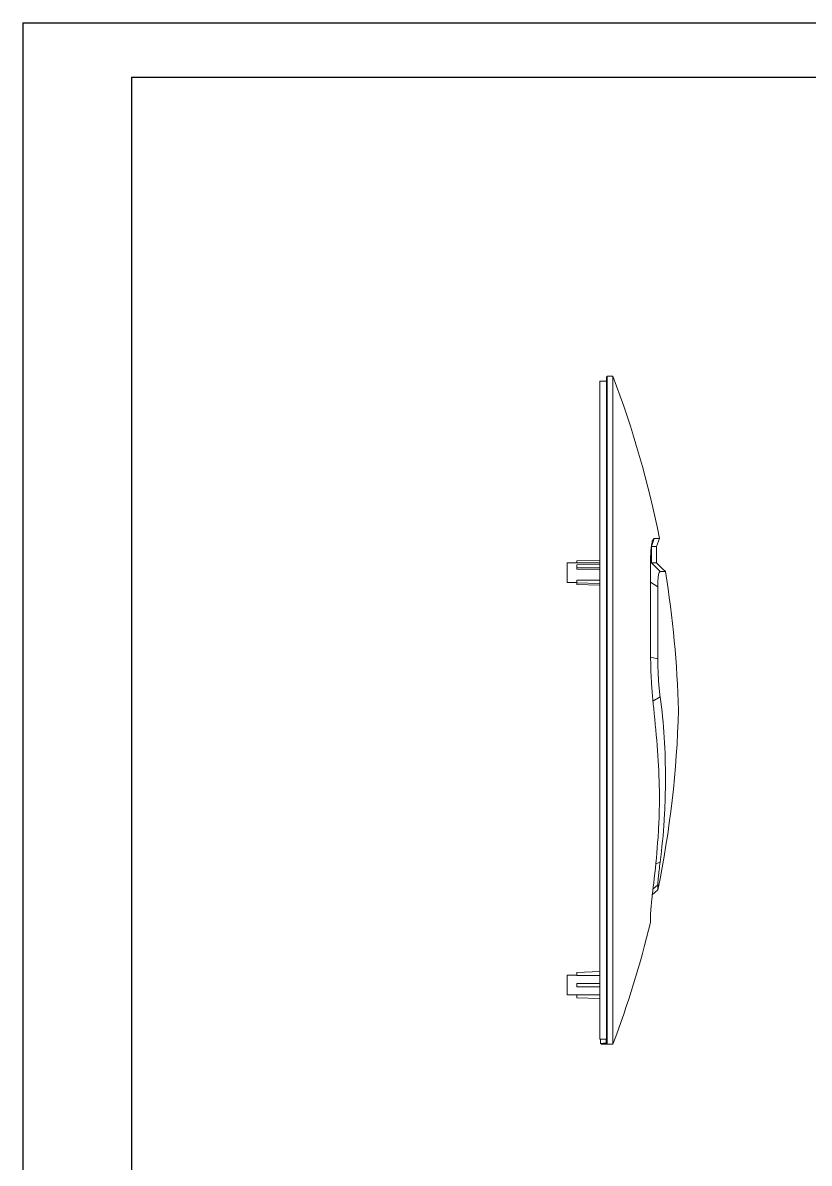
# Model space of a CAD drawing. Header units: inches. Extents: x -602 to 2189, y 557 to 1254.
# Drawn here: x 593.8 to 834, y 905.6 to 1253.9 of the extents above; entities that cross this region are included whole.
import ezdxf

# ---------------------------------------------------------------- set-up
doc = ezdxf.new("R2010")
doc.units = ezdxf.units.IN

msp = doc.modelspace()

# ---------------------------------------------------------------- linework, layer by layer
for p, q in [((593.777, 1253.93), (1579.152, 1253.93)), ((593.777, 1253.93), (593.777, 557.2)), ((626.955, 1237.341), (1562.563, 1237.341)), ((626.955, 1237.341), (626.955, 573.789))]:
    msp.add_line(p, q)
at = {"color": 7, "linetype": 'Continuous', "lineweight": 15}
for p, q in [((772.06, 1144.459), (770.06, 1144.459)), ((770.06, 943.459), (770.06, 1144.459)), ((772.26, 1145.759), (772.06, 1145.759)), ((772.06, 942.19), (772.06, 1145.759)), ((774.06, 1145.959), (772.26, 1145.959)), ((772.26, 941.985), (772.26, 1145.959)), ((774.06, 941.959), (774.06, 1145.959)), ((786.69, 1096.382), (785.813, 1093.959)), ((785.813, 1093.959), (785.813, 1088.959)), ((787.399, 1093.959), (788.286, 1096.397)), ((787.399, 1093.959), (787.399, 1088.959)), ((770.06, 1088.959), (760.06, 1088.959)), ((760.06, 1087.459), (760.06, 1088.959)), ((760.06, 1082.959), (760.06, 1087.459)), ((770.06, 1089.783), (763.06, 1089.571)), ((763.06, 1088.959), (763.06, 1089.571)), ((770.06, 1088.456), (763.06, 1088.333)), ((763.06, 1087.467), (763.06, 1088.333)), ((770.06, 1087.589), (763.06, 1087.467)), ((763.06, 1087.005), (763.06, 1087.467)), ((770.06, 1087.005), (763.06, 1087.005)), ((785.529, 1088.56), (785.529, 1062.458)), ((785.813, 1088.959), (788.466, 1086.291)), ((789.19, 1087.168), (787.399, 1088.959)), ((789.19, 1087.168), (790.093, 1086.265)), ((770.06, 1083.647), (763.06, 1083.647)), ((763.06, 1082.847), (763.06, 1083.647)), ((760.06, 1082.959), (763.06, 1082.959)), ((763.06, 1082.347), (763.06, 1082.847)), ((770.06, 1082.635), (763.06, 1082.847)), ((770.06, 1082.135), (763.06, 1082.347)), ((785.529, 1083.09), (787.769, 1081.682)), ((787.769, 1059.605), (787.769, 1081.682)), ((785.565, 1060.18), (787.769, 1059.605)), ((786.275, 1046.722), (788.466, 1048.031)), ((787.134, 997.012), (788.466, 997.556)), ((786.288, 989.272), (787.769, 990.59)), ((787.769, 989.089), (787.769, 990.59)), ((786.083, 987.547), (787.769, 989.089)), ((785.529, 980.859), (785.529, 979.084)), ((763.06, 962.959), (760.06, 962.959)), ((760.06, 956.959), (760.06, 962.959)), ((770.06, 964.086), (763.06, 963.842)), ((763.06, 962.917), (763.06, 963.842)), ((770.06, 962.917), (763.06, 962.917)), ((763.06, 959.459), (763.06, 960.459)), ((770.06, 960.459), (763.06, 960.459)), ((770.06, 959.459), (763.06, 959.459)), ((760.06, 956.959), (763.06, 956.959)), ((770.06, 957.001), (763.06, 957.001)), ((763.06, 956.076), (763.06, 957.001)), ((770.06, 955.832), (763.06, 956.076)), ((770.06, 943.459), (770.26, 943.459)), ((770.26, 943.459), (770.26, 942.159)), ((770.26, 942.159), (770.46, 942.159)), ((770.46, 942.159), (770.46, 941.959)), ((770.46, 941.959), (774.06, 941.959)), ((771.993, 943.49), (771.993, 942.189)), ((772.005, 942.183), (772.005, 941.983))]:
    msp.add_line(p, q, dxfattribs=at)
for centre, start, end in [((484.993, 1036.318), 11.19675, 20.7713), ((484.993, 1036.318), 1.41614, 9.29722), ((484.993, 1051.6), 348.33478, 358.58386), ((484.993, 1051.6), 339.2287, 346.4346)]:
    msp.add_arc(centre, 309.161, start, end, dxfattribs=at)
for centre, major_axis, start_param, end_param in [((765.191, 1043.959), (276.121, 0), 4.7370266, 4.7372672), ((765.191, 1043.959), (279.693, 0), 4.7367119, 4.7369494), ((765.941, 1043.959), (279.693, 0), 4.7340746, 4.7349842), ((765.941, 1043.959), (280.243, 0), 4.7340321, 4.7349399)]:
    msp.add_ellipse(centre, major_axis=major_axis, ratio=0.3639702, start_param=start_param, end_param=end_param, dxfattribs=at)
for points, knots in [([(786.69, 1096.382), (786.539, 1096.222), (786.356, 1096.141), (786.163, 1095.779), (786.126, 1095.693), (786.057, 1095.49), (786.024, 1095.374), (785.932, 1094.99), (785.879, 1094.687), (785.782, 1094.009), (785.738, 1093.638), (785.66, 1092.821), (785.627, 1092.372), (785.58, 1091.388), (785.569, 1090.845), (785.551, 1089.715), (785.545, 1089.13), (785.529, 1088.56)], [0, 0, 0, 0, 0.25, 0.25, 0.3125, 0.3125, 0.375, 0.375, 0.5, 0.5, 0.625, 0.625, 0.75, 0.75, 0.875, 0.875, 1, 1, 1, 1]), ([(787.399, 1093.959), (787.4, 1093.959), (787.096, 1093.959), (786.273, 1093.959), (785.813, 1093.959)], [0, 0, 0, 0, 0.56, 1, 1, 1, 1]), ([(788.27, 1096.351), (788.27, 1096.351), (788.136, 1096.354), (787.607, 1096.366), (787.212, 1096.373), (786.69, 1096.382)], [0, 0, 0, 0, 0.5, 0.5, 1, 1, 1, 1]), ([(785.813, 1088.959), (785.719, 1088.92), (785.618, 1088.879), (785.536, 1088.685), (785.531, 1088.673)], [0, 0, 0, 0, 0.9399967, 1, 1, 1, 1]), ([(787.399, 1088.959), (787.4, 1088.959), (787.096, 1088.959), (786.273, 1088.959), (785.813, 1088.959)], [0, 0, 0, 0, 0.56, 1, 1, 1, 1]), ([(787.769, 1081.682), (787.778, 1082.008), (787.782, 1082.353), (787.793, 1083.02), (787.799, 1083.343), (787.826, 1083.92), (787.846, 1084.18), (787.893, 1084.658), (787.919, 1084.88), (787.977, 1085.285), (788.009, 1085.466), (788.082, 1085.767), (788.124, 1085.887), (788.265, 1086.135), (788.375, 1086.169), (788.466, 1086.291)], [0, 0, 0, 0, 0.125, 0.125, 0.25, 0.25, 0.375, 0.375, 0.5, 0.5, 0.625, 0.625, 0.75, 0.75, 1, 1, 1, 1]), ([(788.466, 1086.291), (789.001, 1086.284), (789.408, 1086.278), (789.954, 1086.268), (790.093, 1086.265), (790.093, 1086.265)], [0, 0, 0, 0, 0.5, 0.5, 1, 1, 1, 1]), ([(785.529, 1062.458), (785.568, 1060.793), (785.572, 1059.14), (785.62, 1057.034), (785.632, 1056.611), (785.661, 1055.759), (785.678, 1055.331), (785.735, 1054.056), (785.781, 1053.213), (785.882, 1051.537), (785.938, 1050.703), (786.058, 1049.047), (786.124, 1048.222), (786.271, 1046.625), (786.354, 1045.852), (786.525, 1044.329), (786.611, 1043.577), (786.69, 1042.817)], [0, 0, 0, 0, 0.25, 0.25, 0.3125, 0.3125, 0.375, 0.375, 0.5, 0.5, 0.625, 0.625, 0.75, 0.75, 0.875, 0.875, 1, 1, 1, 1]), ([(788.466, 1048.031), (788.419, 1048.481), (788.367, 1048.923), (788.265, 1049.817), (788.215, 1050.268), (788.127, 1051.198), (788.088, 1051.675), (788.016, 1052.646), (787.983, 1053.141), (787.921, 1054.135), (787.893, 1054.633), (787.847, 1055.632), (787.829, 1056.135), (787.806, 1057.135), (787.8, 1057.63), (787.787, 1058.617), (787.781, 1059.109), (787.769, 1059.605)], [0, 0, 0, 0, 0.125, 0.125, 0.25, 0.25, 0.375, 0.375, 0.5, 0.5, 0.625, 0.625, 0.75, 0.75, 0.875, 0.875, 1, 1, 1, 1]), ([(788.466, 997.556), (789.044, 1001.886), (789.446, 1006.072), (789.836, 1012.325), (789.931, 1014.405), (790.026, 1017.544), (790.05, 1018.593), (790.084, 1020.701), (790.094, 1021.761), (790.107, 1027.072), (789.996, 1031.372), (789.469, 1039.853), (789.055, 1044.028), (788.466, 1048.031)], [0, 0, 0, 0, 0.25, 0.25, 0.375, 0.375, 0.4375, 0.4375, 0.5, 0.5, 0.75, 0.75, 1, 1, 1, 1]), ([(786.69, 1042.817), (787.531, 1033.962), (788.225, 1026.027), (788.267, 1016.705), (788.261, 1015.665), (788.228, 1013.569), (788.2, 1012.515), (788.086, 1009.341), (787.971, 1007.21), (787.537, 1000.843), (787.132, 996.641), (786.69, 992.678)], [0, 0, 0, 0, 0.5, 0.5, 0.5625, 0.5625, 0.625, 0.625, 0.75, 0.75, 1, 1, 1, 1]), ([(787.769, 990.59), (787.778, 990.751), (787.782, 990.892), (787.793, 991.198), (787.799, 991.363), (787.826, 991.768), (787.846, 992.004), (787.893, 992.521), (787.919, 992.802), (787.977, 993.393), (788.009, 993.705), (788.082, 994.378), (788.124, 994.741), (788.265, 995.903), (788.375, 996.755), (788.466, 997.556)], [0, 0, 0, 0, 0.125, 0.125, 0.25, 0.25, 0.375, 0.375, 0.5, 0.5, 0.625, 0.625, 0.75, 0.75, 1, 1, 1, 1]), ([(786.69, 992.678), (786.539, 991.301), (786.356, 989.877), (786.163, 988.256), (786.126, 987.94), (786.057, 987.327), (786.024, 987.029), (785.932, 986.169), (785.879, 985.637), (785.782, 984.635), (785.738, 984.163), (785.66, 983.283), (785.627, 982.876), (785.58, 982.174), (785.569, 981.884), (785.551, 981.357), (785.545, 981.117), (785.529, 980.859)], [0, 0, 0, 0, 0.25, 0.25, 0.3125, 0.3125, 0.375, 0.375, 0.5, 0.5, 0.625, 0.625, 0.75, 0.75, 0.875, 0.875, 1, 1, 1, 1]), ([(770.26, 943.459), (770.26, 943.459), (770.3, 943.46), (770.462, 943.464), (770.581, 943.467), (770.812, 943.472), (770.898, 943.474), (771.083, 943.477), (771.182, 943.479), (771.5, 943.484), (771.739, 943.487), (771.993, 943.49)], [0, 0, 0, 0, 0.25, 0.25, 0.5, 0.5, 0.625, 0.625, 0.75, 0.75, 1, 1, 1, 1]), ([(771.993, 942.189), (771.962, 942.189), (771.899, 942.188), (771.776, 942.187), (771.626, 942.185), (771.454, 942.183), (771.29, 942.18), (771.135, 942.178), (770.99, 942.175), (770.857, 942.173), (770.735, 942.17), (770.626, 942.168), (770.53, 942.166), (770.448, 942.164), (770.38, 942.162), (770.327, 942.161), (770.288, 942.16), (770.269, 942.159), (770.261, 942.159), (770.26, 942.159), (770.26, 942.159)], [0, 0, 0, 0, 0.0313375, 0.0626988, 0.1249448, 0.1871148, 0.2495699, 0.3124107, 0.3747979, 0.4369564, 0.4992464, 0.5620159, 0.6246104, 0.686821, 0.749011, 0.8115426, 0.8744371, 0.9371446, 0.9685642, 1, 1, 1, 1]), ([(770.46, 942.159), (770.46, 942.159), (770.496, 942.16), (770.64, 942.163), (770.746, 942.165), (770.952, 942.169), (771.029, 942.171), (771.194, 942.173), (771.282, 942.175), (771.566, 942.179), (771.779, 942.181), (772.005, 942.183)], [0, 0, 0, 0, 0.25, 0.25, 0.5, 0.5, 0.625, 0.625, 0.75, 0.75, 1, 1, 1, 1]), ([(772.005, 941.983), (771.977, 941.983), (771.921, 941.982), (771.812, 941.981), (771.678, 941.98), (771.525, 941.978), (771.378, 941.976), (771.24, 941.974), (771.111, 941.972), (770.992, 941.97), (770.884, 941.968), (770.786, 941.966), (770.701, 941.964), (770.628, 941.963), (770.567, 941.961), (770.519, 941.96), (770.485, 941.96), (770.468, 941.959), (770.461, 941.959), (770.46, 941.959), (770.46, 941.959)], [0, 0, 0, 0, 0.0313361, 0.06269882, 0.12494493, 0.18711501, 0.24957017, 0.31241103, 0.3747983, 0.43695679, 0.49924692, 0.56201644, 0.62461101, 0.68682169, 0.74901181, 0.81154367, 0.87443813, 0.93714565, 0.9685552, 1, 1, 1, 1])]:
    msp.add_open_spline(points, degree=3, knots=knots, dxfattribs=at)

doc.saveas('drawing.dxf')
